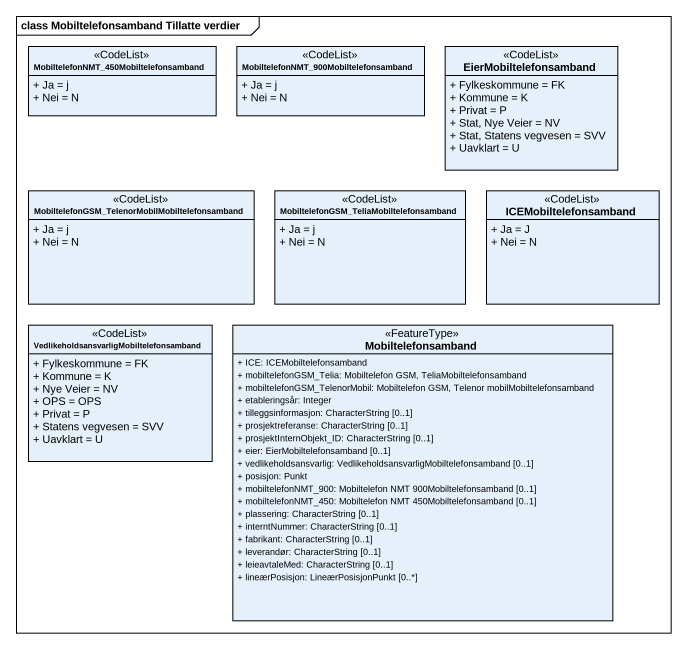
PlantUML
@startuml
mainframe class Mobiltelefonsamband Tillatte verdier
hide circle
hide empty members
skinparam classAttributeIconSize 0
class "MobiltelefonNMT_450Mobiltelefonsamband" as MobiltelefonNMT <<CodeList>> {
  + Ja = j
  + Nei = N
}
class "MobiltelefonNMT_900Mobiltelefonsamband" as MobiltelefonNMT_2 <<CodeList>> {
  + Ja = j
  + Nei = N
}
class EierMobiltelefonsamband <<CodeList>> {
  + Fylkeskommune = FK
  + Kommune = K
  + Privat = P
  + Stat, Nye Veier = NV
  + Stat, Statens vegvesen = SVV
  + Uavklart = U
}
class "MobiltelefonGSM_TelenorMobilMobiltelefonsamband" as MobiltelefonGSM <<CodeList>> {
  + Ja = j
  + Nei = N
}
class "MobiltelefonGSM_TeliaMobiltelefonsamband" as MobiltelefonGSM_2 <<CodeList>> {
  + Ja = j
  + Nei = N
}
class ICEMobiltelefonsamband <<CodeList>> {
  + Ja = J
  + Nei = N
}
class "VedlikeholdsansvarligMobiltelefonsamband" as VedlikeholdsansvarligMobilte <<CodeList>> {
  + Fylkeskommune = FK
  + Kommune = K
  + Nye Veier = NV
  + OPS = OPS
  + Privat = P
  + Statens vegvesen = SVV
  + Uavklart = U
}
class Mobiltelefonsamband <<FeatureType>> {
  + ICE: ICEMobiltelefonsamband
  + mobiltelefonGSM_Telia: Mobiltelefon GSM, TeliaMobiltelefonsamband
  + mobiltelefonGSM_TelenorMobil: Mobiltelefon GSM, Telenor mobilMobiltelefonsamband
  + etableringsår: Integer
  + tilleggsinformasjon: CharacterString [0..1]
  + prosjektreferanse: CharacterString [0..1]
  + prosjektInternObjekt_ID: CharacterString [0..1]
  + eier: EierMobiltelefonsamband [0..1]
  + vedlikeholdsansvarlig: VedlikeholdsansvarligMobiltelefonsamband [0..1]
  + posisjon: Punkt
  + mobiltelefonNMT_900: Mobiltelefon NMT 900Mobiltelefonsamband [0..1]
  + mobiltelefonNMT_450: Mobiltelefon NMT 450Mobiltelefonsamband [0..1]
  + plassering: CharacterString [0..1]
  + interntNummer: CharacterString [0..1]
  + fabrikant: CharacterString [0..1]
  + leverandør: CharacterString [0..1]
  + leieavtaleMed: CharacterString [0..1]
  + lineærPosisjon: LineærPosisjonPunkt [0..*]
}
@enduml
